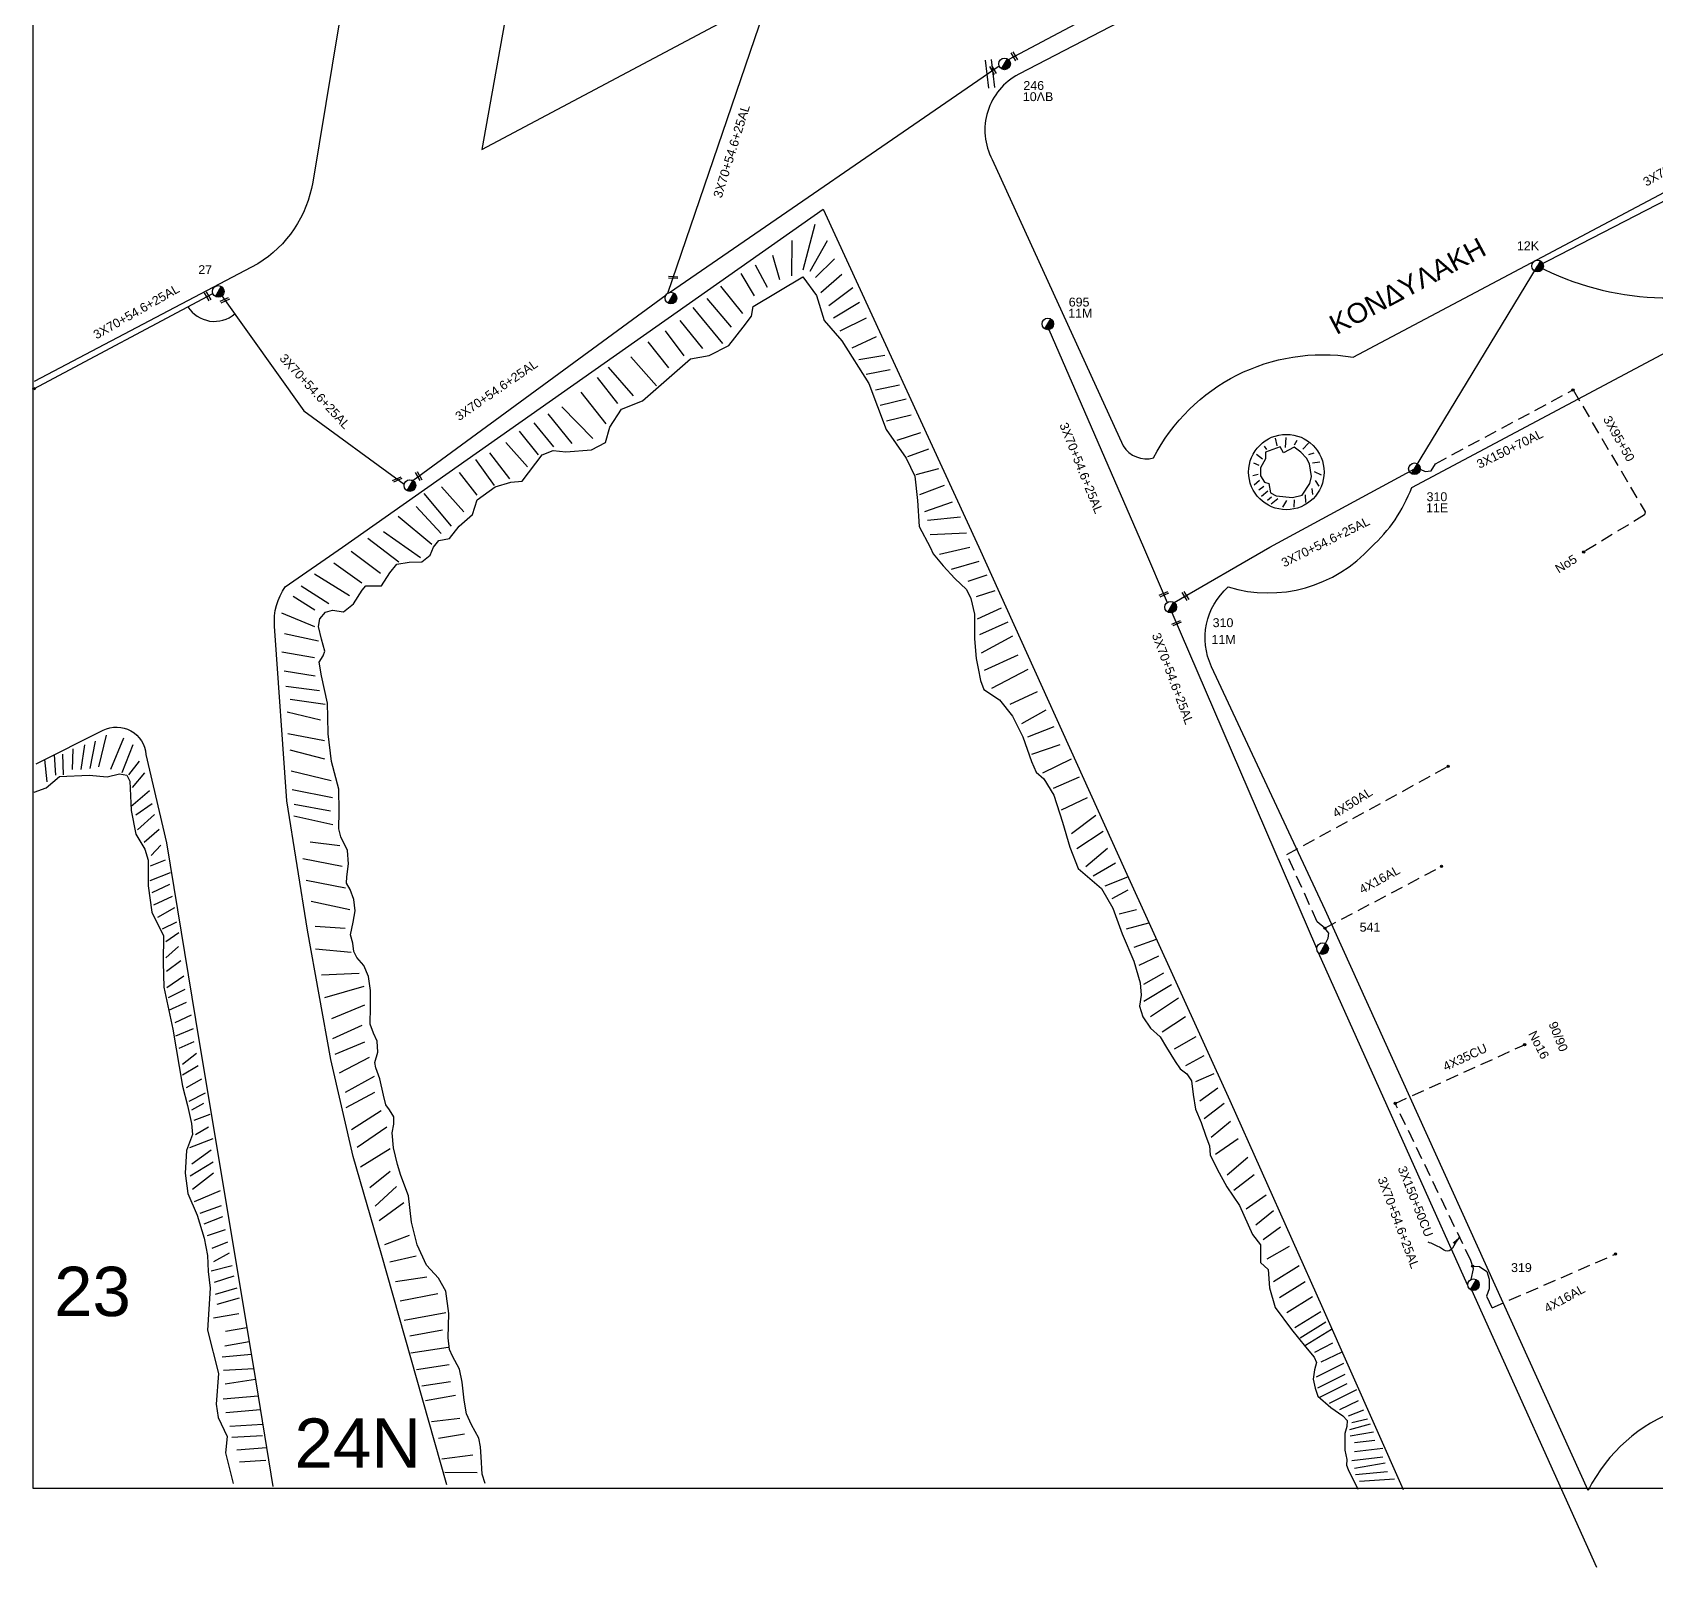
# Model space of a CAD drawing. Header units: millimetres. Extents: x 912 to 3023, y 735 to 1796.
# Drawn here: x 917.3 to 1245.8, y 754.7 to 1065.4 of the extents above; entities that cross this region are included whole.
import ezdxf

# ---------------------------------------------------------------- set-up
doc = ezdxf.new("R2010")
doc.units = ezdxf.units.MM
doc.linetypes.add('DASHED', pattern=[19.05, 12.7, -6.35])
for name, color, linetype in [('Άγνωστα', 7, 'Continuous'), ('Γέφυρες Εναέριου Δικτύου', 7, 'Continuous'), ('Γυμνά εναέρια ΧΤ (3Φ)   4x35CU', 7, 'Continuous'), ('Επιγραφές - Σχήματα', 7, 'Continuous'), ('Καλώδια ΧΤ   3x150+50CU', 7, 'DASHED'), ('Μηχανική τομή', 7, 'Continuous'), ('Στύλος ΦΜ', 7, 'Continuous'), ('Στύλος ΦΜ @ 1', 7, 'Continuous'), ('Συνδέσεις', 7, 'Continuous'), ('Συνεστραμμένα ΧΤ   3x70+54.6+25 AL', 7, 'SYN_LINE'), ('Τομή', 7, 'Continuous'), ('Υπόβαθρο ΔΕΗ', 7, 'Continuous'), ('Υπόγεια καλώδια Δικτύου ΧΤ και Παρ. ΧΤ - 3X150+70 AL', 7, 'DASHED'), ('Υπόγεια καλώδια Παροχών ΧΤ   4x16AL', 7, 'DASHED'), ('Υπόγεια καλώδια Παροχών ΧΤ   4x50AL', 7, 'DASHED')]:
    doc.layers.add(name, color=color, linetype=linetype)
doc.styles.add('arial', font='ARIAL.TTF')
doc.styles.get("Standard").update_dxf_attribs({"font": 'ARIAL.TTF'})
doc.linetypes.add('SYN_LINE', pattern='A,0.5,-0.0001,["/\\/\\/\\/",Standard,S=0.1,R=0,X=0,Y=-0.05],-0.25', length=0.7501)
doc.dimstyles.new('ISO-25', dxfattribs={"dimtxt": 2.5, "dimasz": 2.5, "dimexe": 1.25, "dimexo": 0.625, "dimtad": 1, "dimtxsty": 'Standard', "dimcen": 2.5, "dimadec": 0, "dimazin": 0, "dimtfac": 1, "dimtmove": 0, "dimatfit": 3, "dimfxl": 1, "dimarcsym": 0})

# ---------------------------------------------------------------- blocks, each defined once
blk = doc.blocks.new('ΥΠΑΡΧΩΝ ΤΣΙΜΕΝΤΕΝΙΟΣ ΣΤΥΛΟΣ')
at = {"layer": 'Στύλος ΦΜ'}
blk.add_hatch(color=7, dxfattribs=at).paths.add_polyline_path([(-1.29, -2.28, 0.574793), (2.62, 0, 0.268822), (1.3, 2.27)])
at = {"layer": 'Στύλος ΦΜ', "color": 7}
blk.add_line((-1.29, -2.28), (1.3, 2.27), dxfattribs=at)
blk.add_circle((0, 0), 2.62, dxfattribs=at)
at = {"layer": 'Στύλος ΦΜ', "flags": 4}
for tag, p in [('ΑΡΙΘΜΟΣ', (-4.68, 8.05)), ('ΤΥΠΟΣ', (-4.91, 3.03))]:
    blk.add_attdef(tag, p, '', height=4, dxfattribs=at)
blk = doc.blocks.new('ΜΗΧΑΝΙΚΗ ΤΟΜΗ')
at = {"layer": 'Μηχανική τομή', "ltscale": 40}
for p, q in [((-1.89, 0.78), (1.89, 0.78)), ((1.89, 0), (-1.89, 0))]:
    blk.add_line(p, q, dxfattribs=at)
blk = doc.blocks.new('ΤΟΜΗ')
at = {"layer": 'Τομή', "ltscale": 40}
for p, q in [((-5.68, 0), (5.68, 0)), ((5.68, -2.33), (-5.68, -2.33))]:
    blk.add_line(p, q, dxfattribs=at)
blk = doc.blocks.new('_ΣΥΝΔΕΣΗ')
at = {"layer": 'Συνδέσεις', "linetype": 'SYN_LINE', "ltscale": 40}
blk.add_hatch(color=256, dxfattribs=at).paths.add_polyline_path([(0.5, -0.01, 1), (-0.5, -0.01, 1)])
at = {"layer": 'Συνδέσεις'}
blk.add_circle((0, -0.01), 0.5, dxfattribs=at)

msp = doc.modelspace()

# ---------------------------------------------------------------- linework, layer by layer
at = {"layer": 'Άγνωστα', "color": 6, "linetype": 'DASHED', "ltscale": 0.2}
msp.add_lwpolyline([(1229.07, 993.05), (1243.67, 968.37), (1243.5, 967.76), (1231.23, 960.24)], dxfattribs=at)
at = {"layer": 'Γέφυρες Εναέριου Δικτύου'}
msp.add_arc((954.16, 1013.28), 6.35, 212.2089, 310.2913, dxfattribs=at)
at = {"layer": 'Γυμνά εναέρια ΧΤ (3Φ)   4x35CU', "color": 6, "linetype": 'DASHED', "ltscale": 0.2}
msp.add_lwpolyline([(1193.08, 848.63), (1219.25, 860.5)], dxfattribs=at)
at = {"layer": 'Επιγραφές - Σχήματα'}
msp.add_lwpolyline([(917.41, 770.73), (2916.72, 770.73), (2916.72, 1780.64), (917.41, 1780.64)], close=True, dxfattribs=at)
at = {"layer": 'Καλώδια ΧΤ   3x150+50CU', "color": 6, "ltscale": 0.2}
msp.add_lwpolyline([(1208.47, 813.01), (1208.92, 815.17), (1208.41, 816.8), (1193.08, 848.63)], dxfattribs=at)
at = {"layer": 'Συνεστραμμένα ΧΤ   3x70+54.6+25 AL', "color": 85, "ltscale": 20}
msp.add_lwpolyline([(1114.8, 1059.95), (1168.21, 1088.3)], dxfattribs=at)
at = {"layer": 'Συνεστραμμένα ΧΤ   3x70+54.6+25 AL', "color": 6, "ltscale": 20}
for points in [[(1065.28, 1069.43), (1045.81, 1012.58)], [(1046.22, 1012.79), (1112.93, 1058.64)], [(917.34, 993.02), (917.64, 993.31), (953.84, 1012.58)], [(955.67, 1012.08), (972.24, 988.84), (992.57, 974)], [(993.66, 974.87), (994.3, 974.71), (1045.56, 1012.33), (1045.56, 1012.33)], [(1122.96, 1005.26), (1142.13, 961.25), (1146.95, 950.03)], [(1177.21, 879.96), (1147.94, 947.94)], [(1207.74, 811.93), (1177.57, 879.11)], [(1233.89, 754.67), (1208.55, 810.8)]]:
    msp.add_lwpolyline(points, dxfattribs=at)
at = {"layer": 'Συνεστραμμένα ΧΤ   3x70+54.6+25 AL', "color": 6, "linetype": 'SYN_LINE', "ltscale": 20}
for points in [[(1196.98, 977.09), (1221.89, 1018.14), (1301.17, 1058.97), (1313.48, 1039.76), (1352.26, 1044.21)], [(1148.36, 950.01), (1167.72, 961.25), (1196.98, 977.09)]]:
    msp.add_lwpolyline(points, dxfattribs=at)
msp.add_arc((1248.3, 1069.03), 57.33, 242.5705, 291.9847, dxfattribs=at)
at = {"layer": 'Υπόβαθρο ΔΕΗ'}
for points in [[(1032.2, 1402.51), (1024.69, 1358.54), (1017.48, 1317.26), (1013.37, 1295.49), (1012.69, 1290.02), (1012.41, 1285.03), (1012.51, 1281.13), (1013.78, 1277.12), (1015.91, 1273.36), (1018.54, 1271.09), (1023.36, 1268.09), (1028.85, 1264.96), (1036.77, 1257.8), (1040.53, 1252.69), (1041.7, 1250.13), (1043.31, 1245.47), (1043.64, 1240.12), (1041.61, 1227), (1031.15, 1169.44), (1008.29, 1041.71), (1084.64, 1082.33), (1098.64, 1169.44), (1111.78, 1253.81)], [(1073.29, 1017.34), (1075.74, 1026.58)], [(1070.97, 1023.32), (1070.91, 1016.17)], [(1074.7, 1017.08), (1078.24, 1023.29)], [(1063.6, 1018.37), (1066, 1013.84)], [(1067.11, 1020.36), (1068.47, 1015.43)], [(1075.77, 1015.82), (1079.62, 1019.57)], [(1008.93, 771.67), (1008.36, 773.59), (1008.12, 777.08), (1007.99, 779.08), (1007.65, 780.86), (1006.19, 783.54), (1005.15, 785.79), (1004.7, 788.55), (1004.3, 792.19), (1003.73, 794.86), (1002.35, 797.47), (1001.7, 798.83), (1001.45, 801.17), (1001.6, 806.09), (1000.97, 810.64), (999.53, 813.24), (997.07, 815.88), (995.17, 819.97), (994.04, 824.57), (993.41, 829.9), (991.87, 834.03), (991.17, 836.27), (990.4, 839.63), (990.09, 842.65), (990.44, 844.46), (990.47, 845.93), (989.57, 847.3), (988.84, 848.34), (988.37, 850.33), (987.64, 853.6), (986.85, 855.81), (986.62, 856.94), (987.19, 859.02), (987.08, 861.22), (986.36, 862.84), (985.67, 864.68), (985.77, 868.16), (985.72, 871.51), (985.34, 874.32), (984.37, 876.56), (982.95, 878.14), (982.36, 879.4), (982.16, 881.08), (981.71, 882.75), (982.2, 885.32), (982.64, 887.63), (982.38, 889.92), (981.62, 891.9), (980.88, 893.18), (980.98, 894.51), (981.31, 897.1), (981.09, 899.82), (979.76, 902.59), (979.35, 904.24), (979.41, 907.79), (979.33, 912.23), (977.85, 917.84), (977.14, 923.41), (977.12, 926.84), (977.03, 929.64), (975.84, 935.18), (975.35, 937.98), (976.18, 939.23), (976.49, 940.17), (975.83, 942.59), (975.23, 945.2), (975.48, 946.73), (976.64, 948.05), (978.07, 948.46), (980.3, 948.12), (982.28, 949.74), (984.05, 952.52), (984.77, 953.43), (987.98, 953.43), (989.66, 956.01), (991.07, 957.78), (993.58, 958.19), (996.13, 958.26), (997.82, 959.58), (998.46, 961.25), (999.59, 962.59), (1001.74, 962.99), (1003.68, 965.46), (1006.37, 967.82), (1007.3, 970.8), (1010.96, 973.41), (1014.15, 974.38), (1016.41, 974.56), (1020.5, 979.92), (1022.69, 980.78), (1025.27, 980.5), (1030.45, 980.93), (1033.32, 982.44), (1034.15, 985.52), (1036.51, 989.14), (1040.76, 990.84), (1050.47, 999.34), (1054.25, 1000.03), (1058.27, 1002.08), (1061.14, 1005.77), (1062.82, 1007.99), (1063.15, 1009.92), (1073.21, 1015.97), (1075.95, 1012.2)], [(1060.69, 1016.59), (1063.4, 1012.13)], [(1076.83, 1012.78), (1081.08, 1016.48)], [(1053.79, 1011.56), (1058.75, 1005.78)], [(1056.59, 1014.05), (1061.03, 1008.55)], [(1075.95, 1012.2), (1077.52, 1007.12), (1081.14, 1003.01), (1086.55, 994.35), (1090.1, 985.05), (1094.14, 979.23), (1095.88, 975.57), (1096.42, 970.64), (1096.74, 965.38), (1098.98, 961.25), (1099.6, 959.88), (1101.62, 957.47), (1104, 954.89), (1106.31, 952.64), (1107.2, 950.85), (1107.97, 947.65), (1107.92, 942.7), (1108.28, 938.71), (1108.67, 936.69), (1109.2, 934.21), (1109.85, 932.41), (1112.99, 930.29), (1115.66, 926.99), (1117.75, 922.82), (1119.49, 917.82), (1120.46, 915.65), (1121.95, 914.33), (1124.01, 911.03), (1125.76, 905.57), (1127.22, 900.5), (1128.91, 896.2), (1133.62, 892.15), (1135.94, 888.18), (1137.86, 882.97), (1140.18, 877.44), (1141.47, 873.06), (1141.7, 870.53), (1141.34, 868.32), (1142.03, 866.18), (1143.56, 863.84), (1145.51, 862.11), (1146.83, 859.93), (1148.57, 857.12), (1149.55, 855.62), (1150.93, 854.62), (1151.87, 853.23), (1152.19, 850.45), (1152.65, 847.47), (1153.81, 844.78), (1154.79, 842.02), (1155.51, 840.02), (1155.66, 838.21), (1157.05, 835.29), (1159.04, 831.74), (1161.55, 827.95), (1164.23, 822.12), (1165.82, 820), (1165.82, 816.4), (1167.37, 815.03), (1167.66, 811.29), (1168.79, 807.33), (1172.1, 802.85), (1174.9, 799.34), (1176.7, 797.24), (1177.16, 796.19), (1176.73, 794.69), (1176.46, 792.8), (1176.85, 791.01), (1177.43, 789.4), (1180.05, 787.1), (1182.51, 785.37), (1183.39, 784.44), (1183.31, 783.26), (1182.86, 781.8), (1182.9, 778.43), (1183.27, 776.58), (1183.2, 775.39), (1183.57, 774.5), (1185.54, 770.53)], [(1078.5, 1010.16), (1083.31, 1013.8)], [(1050.95, 1009.71), (1056.97, 1002.48)], [(1079.41, 1007.67), (1084.68, 1010.85)], [(1045.35, 1005.01), (1049.12, 999.94)], [(1048.34, 1007.13), (1052.94, 1001.41)], [(1080.78, 1004.99), (1086.11, 1007.65)], [(1041.87, 1002.79), (1046.01, 997.55)], [(1083.23, 1001.57), (1088.15, 1003.84)], [(1038.39, 999.76), (1043.61, 993.91)], [(1084.52, 999.22), (1089.78, 1000.11)], [(1031.62, 995.57), (1035.71, 990.31)], [(1033.85, 997.67), (1038.87, 991.85)], [(1086.01, 996.27), (1090.91, 997.2)], [(1028.32, 992.57), (1033.37, 986.2)], [(1087.9, 993.1), (1092.8, 994.07)], [(1024.45, 989.66), (1030.74, 983.21)], [(1088.87, 989.94), (1094.14, 991.22)], [(1018.81, 986.37), (1022.74, 981.54)], [(1021.65, 988.19), (1026.47, 982.23)], [(1090.18, 986.83), (1095.12, 988.02)], [(1013.13, 982.4), (1017.49, 977.51)], [(1015.82, 984.68), (1019.67, 979.89)], [(1092.32, 982.86), (1097.09, 984.44)], [(1169.17, 981.75), (1169.17, 981.81), (1168.88, 983.28)], [(1170.91, 981.41), (1171.04, 983.4)], [(1172.71, 981.91), (1173.27, 982.9)], [(1174.36, 981.04), (1175.51, 982.31)], [(1007.01, 978.95), (1010.76, 973.73)], [(1009.8, 980.29), (1013.89, 975.03)], [(1094.45, 979.6), (1098.72, 981.1)], [(1166.23, 979.04), (1165.02, 980.01)], [(1170.46, 980.33), (1169.79, 981.54), (1166.86, 980.43), (1166.83, 979.08), (1165.85, 977.3), (1165.8, 975.64), (1166.63, 974.4), (1167.51, 974.14), (1167.87, 972.21), (1168.98, 971.59), (1172.33, 971.25), (1174.22, 971.74), (1175.82, 974.1), (1176.16, 975.5), (1175.77, 978.1), (1175.1, 979.21), (1174.01, 980.43), (1172.64, 981.44), (1170.46, 980.33)], [(1167.11, 980.99), (1166.65, 981.66)], [(1175.62, 979.96), (1176.7, 980.32)], [(1003.69, 976.33), (1007.23, 971.78)], [(1096.18, 975.96), (1100.73, 977.18)], [(1165.34, 975.96), (1164.25, 975.67)], [(1165.54, 977.73), (1164.46, 978.21)], [(1176.31, 978.3), (1177.81, 978.5)], [(1176.67, 976.51), (1178.1, 975.89)], [(1004.64, 968.39), (1000.11, 973.46)], [(1096.9, 971.9), (1101.86, 973.81)], [(1165.61, 974.69), (1164.57, 973.8)], [(1166.53, 973.53), (1165.47, 972.76)], [(1167.28, 972.54), (1166.05, 971.5)], [(1176.18, 973.09), (1176.34, 971.89)], [(1176.86, 974.75), (1177.64, 973.55)], [(1000.02, 963.96), (994.97, 969.49)], [(996.55, 972.07), (1002.08, 965.46)], [(1097.9, 968.46), (1103.49, 970.41)], [(1168.05, 971.34), (1167.25, 970.64)], [(1169.34, 971), (1167.98, 969.92)], [(1171.09, 970.67), (1170.24, 969.29)], [(1172.65, 970.83), (1172.57, 969.34)], [(1174.88, 971.84), (1174.92, 970.25)], [(991.31, 967.47), (998.15, 961.83)], [(1098.44, 966.69), (1105.12, 967.38)], [(985.22, 963.02), (991.5, 958.23)], [(988.38, 964.41), (995.86, 959.11)], [(988.38, 964.41), (995.86, 959.11)], [(1098.96, 963.81), (1106.31, 964.14)], [(981.85, 960.42), (987.73, 955.94)], [(1100.86, 959.8), (1106.99, 961.25)], [(974.44, 955.81), (981.49, 951.44)], [(978.31, 958.06), (983.99, 954.03)], [(1103.31, 956.8), (1108.93, 958.37)], [(971.71, 953.37), (977.31, 949.84)], [(1106.66, 954.34), (1110.52, 955.6)], [(1108.35, 951.22), (1112.11, 952.48)], [(970.07, 951.34), (974.49, 948.52)], [(967.75, 947.92), (974.39, 945.17)], [(1108.57, 946.71), (1113.42, 948.94)], [(1109.04, 943.55), (1114.74, 946.13)], [(968.35, 943.73), (975.2, 942.27)], [(1109.35, 939.81), (1115.73, 943.25)], [(967.82, 940.04), (974.41, 938.91)], [(1110, 936.31), (1116.82, 939.46)], [(968.25, 936.16), (974.52, 935.17)], [(1111.45, 932.68), (1118.81, 936.53)], [(968.64, 933.06), (975.4, 932.19)], [(969.46, 930.48), (976.56, 929.45)], [(1115.14, 929.44), (1120.7, 932.03)], [(968.85, 927.9), (975.62, 926.29)], [(1117.52, 925.55), (1122.44, 928.29)], [(932.24, 923.15), (930.73, 916.74)], [(969, 923.49), (976.4, 922.1)], [(1118.73, 922.82), (1124.04, 924.92)], [(925.48, 920.41), (925.39, 916.19)], [(927.89, 921.21), (927.13, 916.24)], [(930, 921.96), (928.93, 916.4)], [(935.77, 922.57), (933.11, 916.25)], [(937.65, 921.2), (935.44, 915.57)], [(969.45, 920.23), (976.4, 918.36)], [(1119.56, 919.34), (1125.3, 921.3)], [(919.76, 918.22), (920.26, 913.73)], [(921.73, 919.21), (922.03, 915.07)], [(923.43, 919.33), (923.57, 915.12)], [(938.91, 917.92), (936.8, 915.15)], [(1121.77, 915.56), (1127.61, 918.35)], [(917.66, 911.63), (920.08, 912.48), (922.82, 914.78), (928.83, 915.09), (932.44, 914.71), (934.94, 915.34), (936.45, 915.1), (937.04, 913.83), (937.29, 907.92), (938.25, 903.11), (940.06, 900.12), (940.74, 897.89), (940.72, 892.69), (941.49, 887.37), (942.77, 884.7), (943.86, 882.59), (943.81, 877.16), (943.93, 872.18), (945.73, 863.66), (947.73, 852.13), (948.72, 848.21), (949.53, 844.59), (949.69, 842.32), (948.52, 839.09), (948.22, 834.52), (948.76, 830.42), (950.64, 826.02), (952.1, 821.33), (952.74, 817.86), (952.92, 814.61), (953.31, 811.23), (952.78, 802.71), (954.96, 793.94), (954.53, 787.74), (954.93, 785.03), (956.74, 781.22), (956.39, 777.87), (957.96, 771.69)], [(940, 915.57), (937.53, 912.57)], [(969.69, 915.93), (977.8, 913.99)], [(1123.93, 912.44), (1129.22, 914.76)], [(941.03, 911.87), (937.26, 908.66)], [(969.9, 912.14), (978.06, 910.54)], [(1125.56, 908.05), (1130.79, 910.56)], [(941.55, 909.3), (938.25, 906.98)], [(942.06, 907.1), (938.62, 904.04)], [(970.24, 906.84), (978.13, 905.07)], [(970.29, 909.22), (977.65, 907.88)], [(1127.56, 903.24), (1132.47, 906.98)], [(942.99, 904.07), (939.94, 901.46)], [(1128.64, 900.2), (1134, 903.72)], [(943.29, 900.89), (941.38, 898.83)], [(973.56, 901.55), (979.51, 900.83)], [(1130.5, 896.57), (1134.87, 900.28)], [(944.17, 897.86), (941.15, 896.68)], [(972.06, 898.23), (980.01, 896.63)], [(1131.94, 894.72), (1136.5, 897.36)], [(945.18, 895.32), (941.1, 893.66)], [(972.75, 893.8), (980.65, 892.25)], [(1134.37, 892.7), (1139, 894.51)], [(945.09, 892.97), (941.47, 891.26)], [(945.6, 890.49), (941.85, 888.74)], [(1135.83, 890.11), (1139.07, 891.84)], [(946.07, 888.22), (942.63, 886.23)], [(973.71, 889.57), (981.59, 887.89)], [(1137.22, 887.03), (1140.7, 887.91)], [(946.49, 885.33), (943.61, 883.93)], [(974.54, 884.49), (980.63, 884.09)], [(1138.72, 883.96), (1143.24, 885.2)], [(944.3, 878.09), (946.89, 880.36)], [(944.36, 881.38), (946.94, 883.2)], [(1140.29, 880.26), (1144.75, 881.9)], [(944.49, 875.41), (947.36, 877.58)], [(974.62, 879.95), (981.83, 879.23)], [(1141.27, 876.61), (1145.25, 878.49)], [(944.54, 872.08), (948, 874.45)], [(975.85, 874.66), (983.46, 875.01)], [(1142.2, 872.77), (1146.23, 875.07)], [(944.87, 870.07), (948.23, 871.73)], [(976.52, 870.06), (984.48, 872.33)], [(1142.2, 869.32), (1147.81, 872.69)], [(944.92, 867.52), (948.5, 869.1)], [(977.91, 865.81), (984.58, 868.59)], [(1143.56, 866.21), (1149.2, 869.97)], [(946.22, 865.02), (949.51, 866.59)], [(946.36, 862.31), (949.93, 863.79)], [(978.12, 861.77), (984.05, 864.45)], [(1145.95, 863.09), (1150.63, 866.22)], [(947.04, 859.79), (950.05, 861.14)], [(978.61, 858.63), (984.59, 861.11)], [(1148.39, 859.66), (1152.79, 862.2)], [(947.69, 856.57), (950.5, 858.81)], [(979.5, 854.85), (985.55, 857.97)], [(1150.69, 856.3), (1154.45, 858.34)], [(947.69, 854.39), (950.9, 856.32)], [(980.71, 850.92), (986.52, 854.12)], [(1152.74, 853.03), (1156.48, 854.65)], [(948.49, 851.85), (951.61, 853.62)], [(949.03, 849.09), (952.34, 850.76)], [(980.84, 847.77), (986.62, 850.91)], [(1153.56, 849.15), (1157.18, 851.81)], [(949.58, 847.36), (952.02, 848.65)], [(1154.4, 845.57), (1158.48, 848.7)], [(950.06, 845.22), (953.27, 846.45)], [(981.89, 843.36), (987.92, 847.2)], [(1155.86, 841.79), (1159.78, 845.03)], [(949.15, 839.71), (953.89, 841.51)], [(950.35, 842.36), (952.93, 843.88)], [(983.02, 839.76), (989.03, 843.92)], [(1156.71, 838.33), (1161.3, 841.54)], [(949.56, 836.37), (953.51, 839.26)], [(983.74, 835.81), (989.73, 839.47)], [(1159.09, 834.14), (1163.25, 837.72)], [(949.25, 834), (953.89, 836.77)], [(949.75, 831.26), (953.96, 834.55)], [(985.58, 831.6), (989.73, 834.89)], [(1160.42, 831.06), (1164.54, 834.24)], [(950.13, 828.8), (955.37, 830.99)], [(986.66, 827.84), (991.01, 831.83)], [(951.27, 826.44), (955.58, 827.94)], [(987.48, 824.91), (992.46, 828.57)], [(1162.95, 827.32), (1166.95, 830.09)], [(952.1, 824.23), (955.83, 825.75)], [(1164.88, 824.07), (1168.47, 826.93)], [(952.76, 821.89), (956.39, 823.12)], [(988.65, 820.06), (993.6, 821.98)], [(1166.38, 821.08), (1169.89, 823.64)], [(953.71, 819.35), (956.86, 820.59)], [(954.02, 816.65), (957.19, 818.37)], [(989.62, 816.54), (994.98, 817.79)], [(1167.18, 817.14), (1171.69, 819.72)], [(953.47, 814.72), (957.78, 815.82)], [(1168.42, 812.56), (1173.65, 815.79)], [(954.17, 812.44), (958.14, 813.7)], [(954.35, 810), (958.76, 811.31)], [(990.79, 812.61), (997.15, 813.55)], [(1169.65, 809.31), (1174.88, 812.55)], [(954.71, 808.01), (959.25, 809.29)], [(991.72, 808.69), (999.36, 810.16)], [(1171.13, 806.28), (1176.35, 809.52)], [(953.94, 805.23), (959.1, 806.11)], [(992.58, 804.74), (1000.97, 806.31)], [(1172.77, 803.29), (1178, 806.53)], [(956.4, 802.53), (960.73, 803.26)], [(993.68, 801.57), (1000.33, 802.78)], [(1173.84, 801.15), (1179.07, 804.39)], [(1174.94, 799.68), (1180.17, 802.91)], [(956.27, 799.58), (961.2, 800.41)], [(993.91, 798.11), (1001.48, 799.26)], [(1176.79, 798.24), (1180.47, 800.14)], [(1178.1, 796.3), (1182.33, 798.36)], [(955.74, 797.3), (961.63, 797.85)], [(956.02, 794.65), (962.11, 794.99)], [(995.07, 794.78), (1001.68, 795.75)], [(1177.14, 793.28), (1182.68, 796.03)], [(956.33, 791.83), (962.46, 792.82)], [(996.14, 791.44), (1001.95, 792.32)], [(1177.41, 791.08), (1182.95, 793.83)], [(1177.84, 789.19), (1183.38, 791.94)], [(955.92, 788.84), (963, 789.45)], [(996.85, 788.47), (1002.97, 789.59)], [(1179.79, 787.98), (1185.34, 790.73)], [(1181.85, 786.68), (1185.65, 788.47)], [(956.45, 786.03), (963.45, 786.69)], [(998.05, 784.26), (1003.84, 784.93)], [(1183.65, 785.4), (1186.73, 786.63)], [(957.27, 783.3), (963.93, 783.68)], [(999.52, 780.84), (1004.73, 781.73)], [(1183.92, 782.59), (1188.07, 783.74)], [(1183.96, 781.37), (1188.72, 782.18)], [(1184.29, 784.06), (1187.47, 784.76)], [(957.68, 781.07), (963.9, 781.43)], [(958.72, 778.49), (964.7, 778.95)], [(1184.83, 778.16), (1190.56, 778.87)], [(1184.86, 779.98), (1188.95, 780.47)], [(959.22, 776.1), (964.57, 776.43)], [(1000.18, 776.65), (1006.43, 777.46)], [(1184.33, 776.32), (1190.59, 777.11)], [(1184.86, 774.82), (1191.02, 775.84)], [(1000.79, 773.98), (1007.35, 773.91)], [(1185.03, 773.48), (1191.52, 774.13)], [(1185.87, 772.16), (1192.95, 772.64)]]:
    msp.add_lwpolyline(points, dxfattribs=at)
for points in [[(1184.56, 999.69), (1184.56, 999.69), (1301.65, 1061.74, 0.304729), (1304.33, 1070.96), (1270.5, 1130.99, 0.363376), (1262.44, 1132.61), (1159.34, 1079.03), (1116.89, 1056.94, 0.417466), (1111.55, 1039.69), (1138.03, 981.72, 0.328495), (1144.18, 979.3, -0.324226)], [(1367.7, 961.25), (1416.42, 877.22, -0.366429), (1409.48, 859.16), (1356.51, 830.15), (1320.53, 810.54), (1274.51, 785.5, 0.403489), (1232.14, 770.3), (1178.9, 887.81), (1155.91, 937.02, -0.332738), (1159.27, 953.17, 0.290662), (1188.21, 961.25, 0.121029), (1196.41, 973.3), (1314.31, 1036.03, -0.343106), (1325.8, 1033)]]:
    msp.add_lwpolyline(points, format="xyb", close=True, dxfattribs=at)
for points in [[(917.37, 1085.69), (980.61, 1074.82), (974.05, 1035.13, -0.217032), (962.94, 1018.59), (917.71, 994.77)], [(1001.17, 771.42), (987.89, 818.33), (982.24, 837.91), (977.74, 857.52), (973.02, 883.7), (968.79, 909.9), (966.32, 945.24, -0.171932), (968.48, 953.23), (980.09, 961.25), (1077.36, 1029.64), (1108.85, 961.25), (1138.43, 895.76), (1159.64, 849.22), (1178.45, 807.11), (1194.68, 770.47)], [(918.07, 917.37), (931.64, 924.18, -0.533133), (940.29, 919.28), (944.46, 901.35), (951.09, 861.06), (962.14, 794.76), (965.97, 771.05)]]:
    msp.add_lwpolyline(points, format="xyb", dxfattribs=at)
msp.add_circle((1171.05, 976.43), 7.63, dxfattribs=at)
at = {"layer": 'Υπόγεια καλώδια Δικτύου ΧΤ και Παρ. ΧΤ - 3X150+70 AL', "color": 6, "ltscale": 0.2}
msp.add_lwpolyline([(1198.15, 977), (1199.11, 976.54), (1200.35, 976.67), (1201.21, 978.11), (1229.07, 993.05)], dxfattribs=at)
at = {"layer": 'Υπόγεια καλώδια Παροχών ΧΤ   4x16AL', "color": 6, "ltscale": 0.2}
for points in [[(1178.85, 884.11), (1202.44, 896.6)], [(1208.76, 815.69), (1210.15, 815.64), (1211.65, 814.58), (1212.07, 813.04), (1212.06, 811.07), (1211.54, 809.61), (1212.67, 807.27), (1237.66, 818.13)]]:
    msp.add_lwpolyline(points, dxfattribs=at)
at = {"layer": 'Υπόγεια καλώδια Παροχών ΧΤ   4x50AL', "color": 6, "ltscale": 0.2}
msp.add_lwpolyline([(1178.98, 880.98), (1179.52, 882.1), (1179.65, 883.09), (1178.85, 884.11), (1177.32, 885.38), (1171.15, 899.01), (1203.8, 916.85)], dxfattribs=at)

# ---------------------------------------------------------------- block references
at = {"layer": 'Μηχανική τομή'}
for p, xscale, yscale, zscale, rotation in [((1116.16, 1060.67), 0.5000000000002769, 0.5000000000002769, 0.5000000000002769, 120.4472056917649), ((1111.87, 1057.91), 0.5000000000002769, 0.5000000000002769, 0.5000000000002769, 120.4472056917649), ((1046.99, 1016.04), 0.5000000000002188, 0.5000000000002188, 0.5000000000002188, 176.5049525712745), ((952.94, 1012.11), 0.5000000000002769, 0.5000000000002769, 0.5000000000002769, 120.4472056917649), ((956.33, 1011.02), 0.5000000000000252, 0.5000000000000252, 0.5000000000000252, 23.56147957391234), ((991.23, 974.76), 0.5000000000000252, 0.5000000000000252, 0.5000000000000252, 23.56147957391234), ((995.64, 975.7), 0.5000000000002769, 0.5000000000002769, 0.5000000000002769, 120.4472056917649), ((1146.35, 951.51), 0.5000000000000252, 0.5000000000000252, 0.5000000000000252, 23.56147957391234), ((1150.48, 951.23), 0.499999999999945, 0.499999999999945, 0.499999999999945, 300.7353662562219), ((1148.92, 945.67), 0.5000000000000252, 0.5000000000000252, 0.5000000000000252, 23.56147957391234)]:
    msp.add_blockref('ΜΗΧΑΝΙΚΗ ΤΟΜΗ', p, dxfattribs=dict(at, xscale=xscale, yscale=yscale, zscale=zscale, rotation=rotation))
at = {"layer": 'Στύλος ΦΜ @ 1', "ltscale": 40}
ref = msp.add_blockref('ΥΠΑΡΧΩΝ ΤΣΙΜΕΝΤΕΝΙΟΣ ΣΤΥΛΟΣ', (1114.03, 1059.06), dxfattribs=dict(at, xscale=0.4499999999998181, yscale=0.4499999999998181, zscale=0.4499999999998181))
ref.add_attrib('ΤΥΠΟΣ', '10ΛB', (1117.74, 1051.52), dxfattribs={"layer": 'Στύλος ΦΜ', "height": 1.8, "flags": 4})
ref.add_attrib('ΑΡΙΘΜΟΣ', '246', (1117.84, 1053.78), dxfattribs={"layer": 'Στύλος ΦΜ', "height": 1.8, "flags": 4})
ref = msp.add_blockref('ΥΠΑΡΧΩΝ ΤΣΙΜΕΝΤΕΝΙΟΣ ΣΤΥΛΟΣ', (1221.89, 1018.14), dxfattribs=dict(at, xscale=0.4499999999998181, yscale=0.4499999999998181, zscale=0.4499999999998181))
ref.add_attrib('ΤΥΠΟΣ', '12K', (1217.7, 1021.34), dxfattribs={"layer": 'Στύλος ΦΜ', "height": 1.8, "flags": 4})
ref = msp.add_blockref('ΥΠΑΡΧΩΝ ΤΣΙΜΕΝΤΕΝΙΟΣ ΣΤΥΛΟΣ', (954.94, 1013), dxfattribs=dict(at, xscale=0.4499999999998181, yscale=0.4499999999998181, zscale=0.4499999999998181))
ref.add_attrib('ΑΡΙΘΜΟΣ', '27', (950.89, 1016.5), dxfattribs={"layer": 'Στύλος ΦΜ', "height": 1.8, "flags": 4})
at = {"layer": 'Στύλος ΦΜ @ 1', "ltscale": 40, "xscale": 0.4499999999998181, "yscale": 0.4499999999998181, "zscale": 0.4499999999998181}
for p in [(1046.53, 1011.65), (993.71, 973.69)]:
    msp.add_blockref('ΥΠΑΡΧΩΝ ΤΣΙΜΕΝΤΕΝΙΟΣ ΣΤΥΛΟΣ', p, dxfattribs=at)
at = {"layer": 'Στύλος ΦΜ @ 1', "ltscale": 40}
ref = msp.add_blockref('ΥΠΑΡΧΩΝ ΤΣΙΜΕΝΤΕΝΙΟΣ ΣΤΥΛΟΣ', (1122.79, 1006.42), dxfattribs=dict(at, xscale=0.4499999999998181, yscale=0.4499999999998181, zscale=0.4499999999998181))
ref.add_attrib('ΤΥΠΟΣ', '11M', (1126.92, 1007.68), dxfattribs={"layer": 'Στύλος ΦΜ', "height": 1.8, "flags": 4})
ref.add_attrib('ΑΡΙΘΜΟΣ', '695', (1127.02, 1009.94), dxfattribs={"layer": 'Στύλος ΦΜ', "height": 1.8, "flags": 4})
ref = msp.add_blockref('ΥΠΑΡΧΩΝ ΤΣΙΜΕΝΤΕΝΙΟΣ ΣΤΥΛΟΣ', (1196.98, 977.09), dxfattribs=dict(at, xscale=0.4499999999998181, yscale=0.4499999999998181, zscale=0.4499999999998181))
ref.add_attrib('ΤΥΠΟΣ', '11E', (1199.31, 968.28), dxfattribs={"layer": 'Στύλος ΦΜ', "height": 1.8, "flags": 4})
ref.add_attrib('ΑΡΙΘΜΟΣ', '310', (1199.42, 970.54), dxfattribs={"layer": 'Στύλος ΦΜ', "height": 1.8, "flags": 4})
ref = msp.add_blockref('ΥΠΑΡΧΩΝ ΤΣΙΜΕΝΤΕΝΙΟΣ ΣΤΥΛΟΣ', (1147.64, 949.08), dxfattribs=dict(at, xscale=0.4499999999998181, yscale=0.4499999999998181, zscale=0.4499999999998181))
ref.add_attrib('ΤΥΠΟΣ', '11M', (1155.91, 941.65), dxfattribs={"layer": 'Στύλος ΦΜ', "height": 1.8, "flags": 4})
ref.add_attrib('ΑΡΙΘΜΟΣ', '310', (1156.14, 945.04), dxfattribs={"layer": 'Στύλος ΦΜ', "height": 1.8, "flags": 4})
ref = msp.add_blockref('ΥΠΑΡΧΩΝ ΤΣΙΜΕΝΤΕΝΙΟΣ ΣΤΥΛΟΣ', (1178.39, 879.96), dxfattribs=dict(at, xscale=0.4499999999998181, yscale=0.4499999999998181, zscale=0.4499999999998181))
ref.add_attrib('ΤΥΠΟΣ', '541', (1185.88, 883.4), dxfattribs={"layer": 'Στύλος ΦΜ', "height": 1.8, "flags": 4})
ref = msp.add_blockref('ΥΠΑΡΧΩΝ ΤΣΙΜΕΝΤΕΝΙΟΣ ΣΤΥΛΟΣ', (1208.92, 811.93), dxfattribs=dict(at, xscale=0.4499999999998181, yscale=0.4499999999998181, zscale=0.4499999999998181))
ref.add_attrib('ΤΥΠΟΣ', '319', (1216.52, 814.49), dxfattribs={"layer": 'Στύλος ΦΜ', "height": 1.8, "flags": 4})
at = {"layer": 'Συνδέσεις', "xscale": 0.4499999999998181, "yscale": 0.4499999999998181, "zscale": 0.4499999999998181}
for p in [(917.64, 993.31), (1229.07, 993.05), (1231.23, 960.24), (1203.8, 916.86), (1202.44, 896.61), (1178.85, 884.11), (1219.26, 860.51), (1193.08, 848.64), (1237.66, 818.14), (1208.76, 815.69)]:
    msp.add_blockref('_ΣΥΝΔΕΣΗ', p, dxfattribs=at)
at = {"layer": 'Τομή', "xscale": 0.5000000000000013, "yscale": 0.5000000000000013, "zscale": 0.5000000000000013, "rotation": 96.93913763258045}
msp.add_blockref('ΤΟΜΗ', (1110.53, 1056.98), dxfattribs=at)

# ---------------------------------------------------------------- texts
at = {"layer": 'Γυμνά εναέρια ΧΤ (3Φ)   4x35CU', "color": 7, "insert": (1202.51, 856.78), "char_height": 1.8, "width": 168.3718, "attachment_point": 1, "rotation": 25.1777}
msp.add_mtext('4X35CU', dxfattribs=at)
at = {"layer": 'Επιγραφές - Σχήματα', "color": 7, "width": 168.3718, "attachment_point": 1}
for s, insert, char_height, rotation in [('ΚΟΝΔΥΛΑΚΗ', (1179.29, 1007.65), 4, 28.1586), ('3X95+50', (1236.64, 988.05), 1.8, 299.5882)]:
    msp.add_mtext(s, dxfattribs=dict(at, insert=insert, char_height=char_height, rotation=rotation))
at = {"layer": 'Επιγραφές - Σχήματα', "char_height": 1.8, "width": 84.1859, "attachment_point": 1, "style": 'arial'}
for s, insert, rotation in [('No5', (1225.2, 957.4), 31.9753), ('No16', (1221.56, 863.56), 297.2266)]:
    msp.add_mtext(s, dxfattribs=dict(at, insert=insert, rotation=rotation))
at = {"layer": 'Επιγραφές - Σχήματα', "ltscale": 40, "insert": (1225.73, 865.42), "char_height": 1.8, "width": 47.0228, "attachment_point": 1, "rotation": 292.1389, "style": 'arial'}
msp.add_mtext('{\\fArial|b0|i0|c161|p34;90/90}', dxfattribs=at)
at = {"layer": 'Επιγραφές - Σχήματα', "char_height": 10, "width": 42.6601, "attachment_point": 1}
for s, insert in [('23', (921.72, 815.57)), ('24N', (970.35, 784.86))]:
    msp.add_mtext(s, dxfattribs=dict(at, insert=insert))
at = {"layer": 'Καλώδια ΧΤ   3x150+50CU', "color": 7, "insert": (1195.23, 836.17), "char_height": 1.8, "width": 168.3718, "attachment_point": 1, "rotation": 291.6429}
msp.add_mtext('3X150+50CU', dxfattribs=at)
at = {"layer": 'Συνεστραμμένα ΧΤ   3x70+54.6+25 AL', "color": 7, "char_height": 1.8, "width": 168.3718, "attachment_point": 1}
for insert, rotation in [((1055.05, 1032.29), 72.86), ((1243, 1035.75), 30.4157), ((929.41, 1004.83), 29.7947), ((968.52, 1000.57), 312.7471), ((1002.65, 988.2), 34.7161), ((1126.77, 986.67), 291.819), ((1169.81, 958.73), 26.5199), ((1145.49, 944.1), 290.5), ((1191.17, 833.98), 290.5)]:
    msp.add_mtext('3X70+54.6+25AL', dxfattribs=dict(at, insert=insert, rotation=rotation))
at = {"layer": 'Υπόγεια καλώδια Δικτύου ΧΤ και Παρ. ΧΤ - 3X150+70 AL', "color": 7, "insert": (1209.33, 978.69), "char_height": 1.8, "width": 168.3718, "attachment_point": 1, "rotation": 26.3936}
msp.add_mtext('3X150+70AL', dxfattribs=at)
at = {"layer": 'Υπόγεια καλώδια Παροχών ΧΤ   4x16AL', "color": 7, "char_height": 1.8, "width": 168.3718, "attachment_point": 1, "rotation": 28.7917}
for insert in [(1185.55, 892.57), (1222.98, 807.78)]:
    msp.add_mtext('4X16AL', dxfattribs=dict(at, insert=insert))
at = {"layer": 'Υπόγεια καλώδια Παροχών ΧΤ   4x50AL', "color": 7, "insert": (1180.15, 907.9), "char_height": 1.8, "width": 168.3718, "attachment_point": 1, "rotation": 32.3315}
msp.add_mtext('4X50AL', dxfattribs=at)

# ---------------------------------------------------------------- leaders
at = {"layer": 'Επιγραφές - Σχήματα', "path_type": 1}
msp.add_leader([(1206.09, 821.62), (1203.64, 818.7), (1202.02, 819.51), (1199.77, 820.56)], dimstyle='ISO-25', override={"dimasz": 1.8, "dimgap": 0.625, "dimtad": 0}, dxfattribs=at)

doc.saveas('drawing.dxf')
